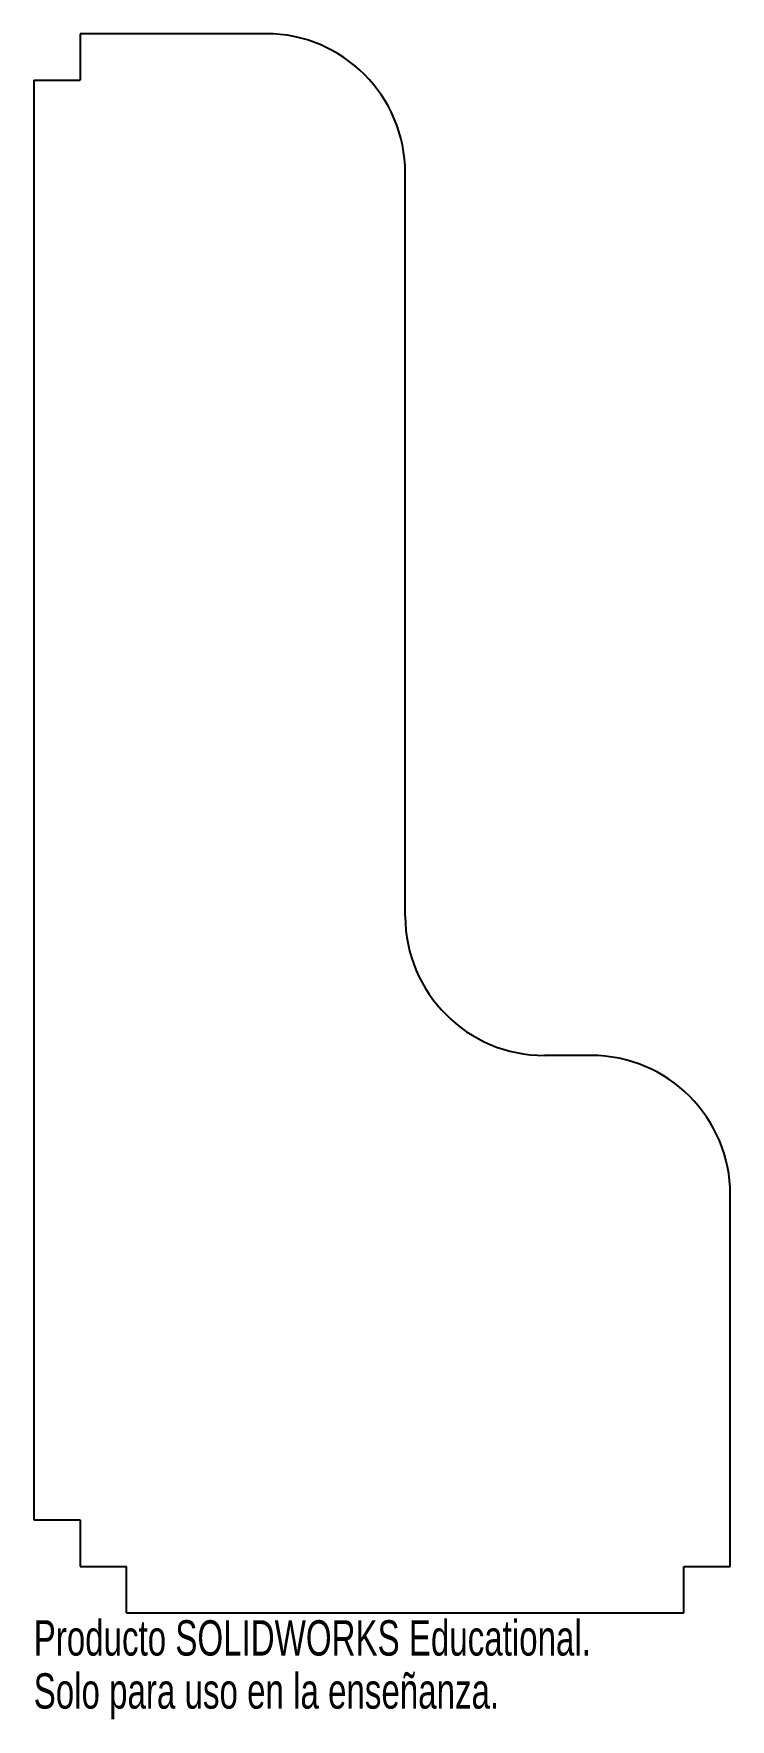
# Model space of a CAD drawing. Header units: inches. Extents: x -6.09 to -2.34, y -2.59 to 6.48.
import ezdxf

# ---------------------------------------------------------------- set-up
doc = ezdxf.new("R2010")
doc.units = ezdxf.units.IN
doc.header["$MEASUREMENT"] = 0
doc.styles.add('SLDTEXTSTYLE0', font='TXT', dxfattribs={"width": 0.7})

msp = doc.modelspace()

# ---------------------------------------------------------------- linework, layer by layer
at = {"color": 7, "linetype": 'Continuous', "lineweight": 25}
for p, q in [((-5.8386, 6.4799), (-5.8386, 6.2299)), ((-4.8386, 6.4799), (-5.8386, 6.4799)), ((-6.0886, 6.2299), (-6.0886, -1.5201)), ((-6.0886, 6.2299), (-5.8386, 6.2299)), ((-4.0886, 1.7299), (-4.0886, 5.7299)), ((-3.0886, 0.9799), (-3.3386, 0.9799)), ((-2.3386, -1.7701), (-2.3386, 0.2299)), ((-6.0886, -1.5201), (-5.8386, -1.5201)), ((-5.8386, -1.5201), (-5.8386, -1.7701)), ((-5.8386, -1.7701), (-5.5886, -1.7701)), ((-5.5886, -2.0201), (-5.5886, -1.7701)), ((-2.5886, -1.7701), (-2.3386, -1.7701)), ((-2.5886, -2.0201), (-2.5886, -1.7701)), ((-5.5886, -2.0201), (-2.5886, -2.0201))]:
    msp.add_line(p, q, dxfattribs=at)
for centre, start, end in [((-4.8386, 5.7299), 0, 90), ((-3.3386, 1.7299), 180, 270), ((-3.0886, 0.2299), 0, 90)]:
    msp.add_arc(centre, 0.75, start, end, dxfattribs=at)

# ---------------------------------------------------------------- texts
at = {"color": 7, "linetype": 'Continuous', "char_height": 0.1903, "attachment_point": 1, "style": 'SLDTEXTSTYLE0'}
for s, insert in [('Producto SOLIDWORKS Educational.', (-6.0886, -2.0602)), ('Solo para uso en la enseñanza.', (-6.0886, -2.3457))]:
    msp.add_mtext(s, dxfattribs=dict(at, insert=insert))

doc.saveas('drawing.dxf')
